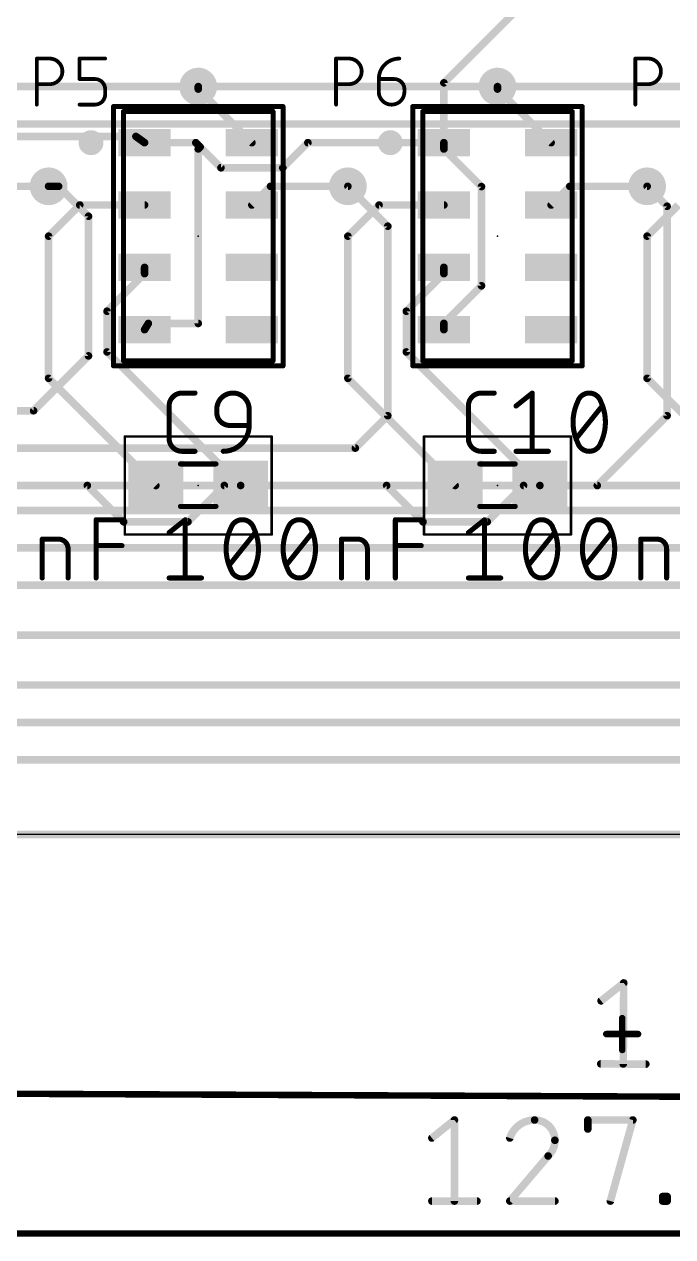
# Model space of a CAD drawing. Extents: x -6 to 135, y -6 to 36.
# Drawn here: x 51.51 to 64.51, y -4.07 to 20.25 of the extents above; entities that cross this region are included whole.
import ezdxf

# ---------------------------------------------------------------- set-up
doc = ezdxf.new("R2010")
doc.units = 0
for name, color, linetype in [('1', 12, 'CONTINUOUS'), ('16', 132, 'CONTINUOUS'), ('18', 110, 'CONTINUOUS'), ('20', 31, 'CONTINUOUS'), ('21', 253, 'CONTINUOUS'), ('23', 53, 'CONTINUOUS'), ('25', 253, 'CONTINUOUS'), ('27', 253, 'CONTINUOUS'), ('39', 12, 'CONTINUOUS'), ('47', 253, 'CONTINUOUS'), ('51', 253, 'CONTINUOUS')]:
    doc.layers.add(name, color=color, linetype=linetype)

# ---------------------------------------------------------------- blocks, each defined once
blk = doc.blocks.new('RECT')
blk.add_solid([(-0.5, -0.5), (0.5, -0.5), (-0.5, 0.5), (0.5, 0.5)])
blk = doc.blocks.new('ROUNDV')
at = {"const_width": 0.5}
blk.add_lwpolyline([(0, -0.25, 1), (0, 0.25, 1), (0, -0.25)], format="xyb", dxfattribs=at)

msp = doc.modelspace()

# ---------------------------------------------------------------- linework, layer by layer
at = {"layer": '1', "const_width": 0.1524}
for points in [[(62, 21.15), (59.925, 19.075)], [(55, 18.95), (55, 19)], [(56.075, 17.875), (55, 18.95)], [(59.925, 19.075), (59.925, 17.875)], [(61, 18.95), (61, 19)], [(62.075, 17.875), (61, 18.95)], [(51.25, 18), (53.75, 18)], [(53.75, 18), (53.925, 17.875)], [(54.9517, 17.875), (53.925, 17.875)], [(55.0384, 17.7884), (54.9517, 17.875)], [(55, 17.75), (55.0384, 17.7884)], [(55, 17.75), (55, 14.25)], [(55.4553, 17.3714), (55.0384, 17.7884)], [(57.1983, 17.875), (56.6947, 17.3714)], [(59.925, 17.875), (57.1983, 17.875)], [(59.925, 17.875), (59.925, 17.7483)], [(59.925, 17.7483), (60.6786, 16.9947)], [(56.6947, 17.3714), (55.4553, 17.3714)], [(50.45, 17), (52, 17)], [(56.075, 16.625), (56.45, 17)], [(56.45, 17), (58, 17)], [(60.6786, 16.9947), (60.6786, 15.0053)], [(62.075, 16.625), (62.45, 17)], [(62.45, 17), (64, 17)], [(52, 16), (52.625, 16.625)], [(52.625, 16.625), (53.925, 16.625)], [(58, 16), (58.625, 16.625)], [(58.625, 16.625), (59.925, 16.625)], [(64, 16), (64.625, 16.625)], [(52, 13.15), (52, 16)], [(58, 13.15), (58, 16)], [(64, 13.15), (64, 16)], [(53.1714, 14.4947), (53.925, 15.2483)], [(53.925, 15.2483), (53.925, 15.375)], [(59.1714, 14.4947), (59.925, 15.2483)], [(59.925, 15.2483), (59.925, 15.375)], [(60.6786, 15.0053), (59.925, 14.2517)], [(53.1714, 13.6786), (53.1714, 14.4947)], [(59.1714, 13.6786), (59.1714, 14.4947)], [(54, 14.25), (53.925, 14.125)], [(55, 14.25), (54, 14.25)], [(59.925, 14.2517), (59.925, 14.125)], [(55.85, 11), (53.1714, 13.6786)], [(61.85, 11), (59.1714, 13.6786)], [(54.15, 11), (52, 13.15)], [(60.15, 11), (58, 13.15)], [(66.15, 11), (64, 13.15)], [(52.7767, 11), (49.85, 11)], [(53.5053, 10.2714), (52.7767, 11)], [(55.5233, 11), (54.7947, 10.2714)], [(55.85, 11), (55.5233, 11)], [(58.7767, 11), (55.85, 11)], [(59.5053, 10.2714), (58.7767, 11)], [(61.5233, 11), (60.7947, 10.2714)], [(61.85, 11), (61.5233, 11)], [(64.7767, 11), (61.85, 11)], [(54.7947, 10.2714), (53.5053, 10.2714)], [(60.7947, 10.2714), (59.5053, 10.2714)], [(30, 4), (121, 4)]]:
    msp.add_lwpolyline(points, dxfattribs=at)
at = {"layer": '1', "const_width": 0.0762}
for points in [[(55.0381, 19, 1), (54.9619, 19)], [(54.9619, 18.95, 1), (55.0381, 18.95)], [(55.0269, 18.9769, 1), (54.9731, 18.9231)], [(59.9631, 19.075, 1), (59.8869, 19.075)], [(59.8981, 19.1019, 1), (59.9519, 19.0481)], [(61.0381, 19, 1), (60.9619, 19)], [(60.9619, 18.95, 1), (61.0381, 18.95)], [(61.0269, 18.9769, 1), (60.9731, 18.9231)], [(53.7721, 18.031, 1), (53.7279, 17.969)], [(53.75, 17.9619, 1), (53.75, 18.0381)], [(53.925, 17.9131, 1), (53.925, 17.8369)], [(53.9029, 17.844, 1), (53.9471, 17.906)], [(54.9787, 17.9019, 1), (54.9248, 17.8481)], [(54.9517, 17.8369, 1), (54.9517, 17.9131)], [(55.0381, 17.75, 1), (54.9619, 17.75)], [(54.9731, 17.7769, 1), (55.0269, 17.7231)], [(55.0653, 17.8153, 1), (55.0114, 17.7614)], [(55.0653, 17.7614, 1), (55.0114, 17.8153)], [(55.0114, 17.7614, 1), (55.0653, 17.8153)], [(56.0481, 17.8481, 1), (56.1019, 17.9019)], [(57.1983, 17.9131, 1), (57.1983, 17.8369)], [(57.2252, 17.8481, 1), (57.1713, 17.9019)], [(59.9631, 17.875, 1), (59.8869, 17.875)], [(59.8869, 17.875, 1), (59.9631, 17.875)], [(59.9519, 17.7752, 1), (59.8981, 17.7213)], [(59.8869, 17.7483, 1), (59.9631, 17.7483)], [(59.925, 17.8369, 1), (59.925, 17.9131)], [(62.0481, 17.8481, 1), (62.1019, 17.9019)], [(55.4553, 17.4095, 1), (55.4553, 17.3333)], [(55.4284, 17.3445, 1), (55.4823, 17.3983)], [(56.6677, 17.3983, 1), (56.7216, 17.3445)], [(56.6947, 17.3333, 1), (56.6947, 17.4095)], [(52, 16.9619, 1), (52, 17.0381)], [(56.45, 17.0381, 1), (56.45, 16.9619)], [(56.4769, 16.9731, 1), (56.4231, 17.0269)], [(58, 16.9619, 1), (58, 17.0381)], [(60.7167, 16.9947, 1), (60.6405, 16.9947)], [(60.6517, 16.9677, 1), (60.7055, 17.0216)], [(62.45, 17.0381, 1), (62.45, 16.9619)], [(62.4769, 16.9731, 1), (62.4231, 17.0269)], [(64, 16.9619, 1), (64, 17.0381)], [(52.625, 16.6631, 1), (52.625, 16.5869)], [(52.6519, 16.5981, 1), (52.5981, 16.6519)], [(53.925, 16.5869, 1), (53.925, 16.6631)], [(56.0481, 16.6519, 1), (56.1019, 16.5981)], [(58.625, 16.6631, 1), (58.625, 16.5869)], [(58.6519, 16.5981, 1), (58.5981, 16.6519)], [(59.925, 16.5869, 1), (59.925, 16.6631)], [(62.0481, 16.6519, 1), (62.1019, 16.5981)], [(52.0381, 16, 1), (51.9619, 16)], [(51.9731, 16.0269, 1), (52.0269, 15.9731)], [(58.0381, 16, 1), (57.9619, 16)], [(57.9731, 16.0269, 1), (58.0269, 15.9731)], [(64.0381, 16, 1), (63.9619, 16)], [(63.9731, 16.0269, 1), (64.0269, 15.9731)], [(53.9631, 15.375, 1), (53.8869, 15.375)], [(53.9519, 15.2213, 1), (53.8981, 15.2752)], [(59.9631, 15.375, 1), (59.8869, 15.375)], [(59.9519, 15.2213, 1), (59.8981, 15.2752)], [(53.8869, 15.2483, 1), (53.9631, 15.2483)], [(59.8869, 15.2483, 1), (59.9631, 15.2483)], [(60.7055, 14.9784, 1), (60.6517, 15.0323)], [(60.6405, 15.0053, 1), (60.7167, 15.0053)], [(53.2095, 14.4947, 1), (53.1333, 14.4947)], [(53.1445, 14.5216, 1), (53.1983, 14.4677)], [(59.2095, 14.4947, 1), (59.1333, 14.4947)], [(59.1445, 14.5216, 1), (59.1983, 14.4677)], [(53.8923, 14.1446, 1), (53.9577, 14.1054)], [(54, 14.2881, 1), (54, 14.2119)], [(54.0327, 14.2304, 1), (53.9673, 14.2696)], [(54.9619, 14.25, 1), (55.0381, 14.25)], [(55, 14.2119, 1), (55, 14.2881)], [(59.9631, 14.2517, 1), (59.8869, 14.2517)], [(59.8981, 14.2787, 1), (59.9519, 14.2248)], [(59.8869, 14.125, 1), (59.9631, 14.125)], [(53.1333, 13.6786, 1), (53.2095, 13.6786)], [(53.1983, 13.7055, 1), (53.1445, 13.6517)], [(59.1333, 13.6786, 1), (59.2095, 13.6786)], [(59.1983, 13.7055, 1), (59.1445, 13.6517)], [(51.9619, 13.15, 1), (52.0381, 13.15)], [(52.0269, 13.1769, 1), (51.9731, 13.1231)], [(57.9619, 13.15, 1), (58.0381, 13.15)], [(58.0269, 13.1769, 1), (57.9731, 13.1231)], [(63.9619, 13.15, 1), (64.0381, 13.15)], [(64.0269, 13.1769, 1), (63.9731, 13.1231)], [(52.8037, 11.0269, 1), (52.7498, 10.9731)], [(52.7767, 10.9619, 1), (52.7767, 11.0381)], [(54.1231, 10.9731, 1), (54.1769, 11.0269)], [(55.5233, 11.0381, 1), (55.5233, 10.9619)], [(55.5502, 10.9731, 1), (55.4963, 11.0269)], [(55.85, 11.0381, 1), (55.85, 10.9619)], [(55.8231, 10.9731, 1), (55.8769, 11.0269)], [(55.85, 10.9619, 1), (55.85, 11.0381)], [(58.8037, 11.0269, 1), (58.7498, 10.9731)], [(58.7767, 10.9619, 1), (58.7767, 11.0381)], [(60.1231, 10.9731, 1), (60.1769, 11.0269)], [(61.5233, 11.0381, 1), (61.5233, 10.9619)], [(61.5502, 10.9731, 1), (61.4963, 11.0269)], [(61.85, 11.0381, 1), (61.85, 10.9619)], [(61.8231, 10.9731, 1), (61.8769, 11.0269)], [(61.85, 10.9619, 1), (61.85, 11.0381)], [(53.5053, 10.3095, 1), (53.5053, 10.2333)], [(53.4784, 10.2445, 1), (53.5323, 10.2983)], [(54.7677, 10.2983, 1), (54.8216, 10.2445)], [(54.7947, 10.2333, 1), (54.7947, 10.3095)], [(59.5053, 10.3095, 1), (59.5053, 10.2333)], [(59.4784, 10.2445, 1), (59.5323, 10.2983)], [(60.7677, 10.2983, 1), (60.8216, 10.2445)], [(60.7947, 10.2333, 1), (60.7947, 10.3095)]]:
    msp.add_lwpolyline(points, format="xyb", dxfattribs=at)
at = {"layer": '16', "const_width": 0.1524}
for points in [[(49, 19), (55, 19)], [(55, 19), (61, 19)], [(61, 19), (67, 19)], [(27.702, 18.25), (116.5, 18.25)], [(52, 17), (52.2, 17)], [(52.2, 17), (52.8, 16.4)], [(58, 17), (58.8, 16.2)], [(64, 17), (64.4, 16.6)], [(64.4, 16.6), (64.4, 12.4)], [(52.8, 13.6), (52.8, 16.4)], [(58.8, 16.2), (58.8, 12.4)], [(51.7, 12.5), (52.8, 13.6)], [(23.25, 12.5), (51.7, 12.5)], [(58.8, 12.4), (58.15, 11.75)], [(64.4, 12.4), (63, 11)], [(58.15, 11.75), (27.25, 11.75)], [(63, 11), (23.25, 11)], [(68.5, 10.5), (19, 10.5)], [(70.55, 9.75), (22.25, 9.75)], [(79.4, 9), (19.5, 9)], [(86.8, 8), (15.25, 8)], [(95, 7), (18.4746, 7)], [(20.25, 6.25), (98.4452, 6.25)], [(18.75, 5.5), (104, 5.5)], [(30, 4), (121, 4)]]:
    msp.add_lwpolyline(points, dxfattribs=at)
at = {"layer": '16', "const_width": 0.0762}
for points in [[(55, 19.0381, 1), (55, 18.9619)], [(55, 18.9619, 1), (55, 19.0381)], [(61, 19.0381, 1), (61, 18.9619)], [(61, 18.9619, 1), (61, 19.0381)], [(52, 17.0381, 1), (52, 16.9619)], [(52.2269, 17.0269, 1), (52.1731, 16.9731)], [(52.2, 16.9619, 1), (52.2, 17.0381)], [(58.0269, 17.0269, 1), (57.9731, 16.9731)], [(64.0269, 17.0269, 1), (63.9731, 16.9731)], [(64.4381, 16.6, 1), (64.3619, 16.6)], [(64.3731, 16.5731, 1), (64.4269, 16.6269)], [(52.8381, 16.4, 1), (52.7619, 16.4)], [(52.7731, 16.3731, 1), (52.8269, 16.4269)], [(58.8381, 16.2, 1), (58.7619, 16.2)], [(58.7731, 16.1731, 1), (58.8269, 16.2269)], [(52.7619, 13.6, 1), (52.8381, 13.6)], [(52.8269, 13.5731, 1), (52.7731, 13.6269)], [(51.6731, 12.5269, 1), (51.7269, 12.4731)], [(51.7, 12.4619, 1), (51.7, 12.5381)], [(58.7619, 12.4, 1), (58.8381, 12.4)], [(58.8269, 12.3731, 1), (58.7731, 12.4269)], [(64.3619, 12.4, 1), (64.4381, 12.4)], [(64.4269, 12.3731, 1), (64.3731, 12.4269)], [(58.1231, 11.7769, 1), (58.1769, 11.7231)], [(58.15, 11.7119, 1), (58.15, 11.7881)], [(62.9731, 11.0269, 1), (63.0269, 10.9731)], [(63, 10.9619, 1), (63, 11.0381)]]:
    msp.add_lwpolyline(points, format="xyb", dxfattribs=at)
at = {"layer": '20'}
msp.add_line((119, 4), (32, 4), dxfattribs=at)
at = {"layer": '21', "const_width": 0.25}
for points in [[(52.85, 17.75, 1), (52.85, 18, 1), (52.85, 17.75)], [(58.85, 17.75, 1), (58.85, 18, 1), (58.85, 17.75)]]:
    msp.add_lwpolyline(points, format="xyb", dxfattribs=at)
at = {"layer": '23'}
for p in [(55, 16), (61, 16), (55, 11), (61, 11)]:
    msp.add_point(p, dxfattribs=at)
at = {"layer": '25'}
for points, const_width in [([(51.7631, 18.6381), (51.7631, 19.5619)], 0.0762), ([(51.7631, 19.5619), (52.0197, 19.5619)], 0.0762), ([(52.6201, 19.1513), (52.6201, 19.5619)], 0.0762), ([(52.6201, 19.5619), (53.1333, 19.5619)], 0.0762), ([(57.7631, 18.6381), (57.7631, 19.5619)], 0.0762), ([(57.7631, 19.5619), (58.0197, 19.5619)], 0.0762), ([(63.7631, 18.6381), (63.7631, 19.5619)], 0.0762), ([(63.7631, 19.5619), (64.0197, 19.5619)], 0.0762), ([(52.0197, 19.0487), (51.7631, 19.0487)], 0.0762), ([(52.928, 19.1513), (52.6201, 19.1513)], 0.0762), ([(53.1333, 18.8434), (53.1333, 18.946)], 0.0762), ([(58.0197, 19.0487), (57.7631, 19.0487)], 0.0762), ([(58.6201, 19.1513), (58.928, 19.1513)], 0.0762), ([(58.6201, 18.8947), (58.6201, 19.1513)], 0.0762), ([(59.1333, 18.946), (59.1333, 18.8947)], 0.0762), ([(64.0197, 19.0487), (63.7631, 19.0487)], 0.0762), ([(52.6201, 18.6381), (52.928, 18.6381)], 0.0762), ([(54.6754, 12.8542), (54.9351, 12.8542)], 0.1016), ([(60.6754, 12.8542), (60.9351, 12.8542)], 0.1016), ([(61.3716, 12.5946), (61.6962, 12.8542)], 0.1016), ([(61.6962, 12.8542), (61.6962, 11.6858)], 0.1016), ([(54.4158, 11.9454), (54.4158, 12.5946)], 0.1016), ([(60.4158, 11.9454), (60.4158, 12.5946)], 0.1016), ([(62.5795, 11.9454), (63.0988, 12.5946)], 0.1016), ([(55.3716, 12.4647), (55.3716, 12.5296)], 0.1016), ([(56.0207, 12.5296), (56.0207, 12.2051)], 0.1016), ([(56.0207, 12.2051), (55.6313, 12.2051)], 0.1016), ([(54.9351, 11.6858), (54.6754, 11.6858)], 0.1016), ([(60.9351, 11.6858), (60.6754, 11.6858)], 0.1016), ([(61.3716, 11.6858), (62.0207, 11.6858)], 0.1016)]:
    msp.add_lwpolyline(points, dxfattribs=dict(at, const_width=const_width))
for points, const_width in [([(51.7631, 19.581, 1), (51.7631, 19.5429)], 0.0381), ([(51.7822, 19.5619, 1), (51.7441, 19.5619)], 0.0381), ([(52.0197, 19.0487, 1), (52.0197, 19.5619)], 0.0762), ([(52.0197, 19.581, 1), (52.0197, 19.5429)], 0.0381), ([(52.0197, 19.5429, 1), (52.0197, 19.581)], 0.0381), ([(52.6391, 19.5619, 1), (52.601, 19.5619)], 0.0381), ([(52.6201, 19.581, 1), (52.6201, 19.5429)], 0.0381), ([(53.1333, 19.5429, 1), (53.1333, 19.581)], 0.0381), ([(57.7631, 19.581, 1), (57.7631, 19.5429)], 0.0381), ([(57.7822, 19.5619, 1), (57.7441, 19.5619)], 0.0381), ([(58.0197, 19.0487, 1), (58.0197, 19.5619)], 0.0762), ([(58.0197, 19.581, 1), (58.0197, 19.5429)], 0.0381), ([(58.0197, 19.5429, 1), (58.0197, 19.581)], 0.0381), ([(59.0307, 19.5619, 0.4142), (58.6201, 19.1513)], 0.0762), ([(59.0307, 19.5429, 1), (59.0307, 19.5809)], 0.0381), ([(63.7631, 19.581, 1), (63.7631, 19.5429)], 0.0381), ([(63.7822, 19.5619, 1), (63.7441, 19.5619)], 0.0381), ([(64.0197, 19.0487, 1), (64.0197, 19.5619)], 0.0762), ([(64.0197, 19.581, 1), (64.0197, 19.5429)], 0.0381), ([(64.0197, 19.5429, 1), (64.0197, 19.581)], 0.0381), ([(51.7631, 19.0677, 1), (51.7631, 19.0296)], 0.0381), ([(52.0197, 19.0677, 1), (52.0197, 19.0296)], 0.0381), ([(52.0197, 19.0296, 1), (52.0197, 19.0677)], 0.0381), ([(52.601, 19.1513, 1), (52.6391, 19.1513)], 0.0381), ([(52.6201, 19.1704, 1), (52.6201, 19.1323)], 0.0381), ([(52.928, 19.1704, 1), (52.928, 19.1323)], 0.0381), ([(53.1333, 18.946, 0.4142), (52.928, 19.1513)], 0.0762), ([(52.928, 19.1323, 1), (52.928, 19.1704)], 0.0381), ([(53.1524, 18.946, 1), (53.1143, 18.946)], 0.0381), ([(57.7631, 19.0677, 1), (57.7631, 19.0296)], 0.0381), ([(58.0197, 19.0677, 1), (58.0197, 19.0296)], 0.0381), ([(58.0197, 19.0296, 1), (58.0197, 19.0677)], 0.0381), ([(58.6391, 19.1513, 1), (58.601, 19.1513)], 0.0381), ([(58.601, 19.1513, 1), (58.6391, 19.1513)], 0.0381), ([(58.6201, 19.1704, 1), (58.6201, 19.1323)], 0.0381), ([(58.928, 19.1704, 1), (58.928, 19.1323)], 0.0381), ([(59.1333, 18.946, 0.4142), (58.928, 19.1513)], 0.0762), ([(58.928, 19.1323, 1), (58.928, 19.1704)], 0.0381), ([(59.1524, 18.946, 1), (59.1143, 18.946)], 0.0381), ([(63.7631, 19.0677, 1), (63.7631, 19.0296)], 0.0381), ([(64.0197, 19.0677, 1), (64.0197, 19.0296)], 0.0381), ([(64.0197, 19.0296, 1), (64.0197, 19.0677)], 0.0381), ([(52.928, 18.6381, 0.4142), (53.1333, 18.8434)], 0.0762), ([(53.1143, 18.946, 1), (53.1524, 18.946)], 0.0381), ([(53.1524, 18.8434, 1), (53.1143, 18.8434)], 0.0381), ([(53.1143, 18.8434, 1), (53.1524, 18.8434)], 0.0381), ([(58.6391, 18.8947, 1), (58.601, 18.8947)], 0.0381), ([(58.601, 18.8947, 1), (58.6391, 18.8947)], 0.0381), ([(58.6201, 18.8947, 1), (59.1333, 18.8947)], 0.0762), ([(59.1143, 18.946, 1), (59.1524, 18.946)], 0.0381), ([(59.1524, 18.8947, 1), (59.1143, 18.8947)], 0.0381), ([(59.1143, 18.8947, 1), (59.1524, 18.8947)], 0.0381), ([(51.7441, 18.6381, 1), (51.7822, 18.6381)], 0.0381), ([(52.6201, 18.6572, 1), (52.6201, 18.6191)], 0.0381), ([(52.928, 18.6572, 1), (52.928, 18.6191)], 0.0381), ([(52.928, 18.6191, 1), (52.928, 18.6572)], 0.0381), ([(57.7441, 18.6381, 1), (57.7822, 18.6381)], 0.0381), ([(63.7441, 18.6381, 1), (63.7822, 18.6381)], 0.0381), ([(54.6754, 12.8542, 0.4142), (54.4158, 12.5946)], 0.1016), ([(54.6754, 12.8796, 1), (54.6754, 12.8288)], 0.0508), ([(54.6754, 12.8288, 1), (54.6754, 12.8796)], 0.0508), ([(54.9351, 12.8288, 1), (54.9351, 12.8796)], 0.0508), ([(56.0207, 12.5296, 1), (55.3716, 12.5296)], 0.1016), ([(60.6754, 12.8542, 0.4142), (60.4158, 12.5946)], 0.1016), ([(60.6754, 12.8796, 1), (60.6754, 12.8288)], 0.0508), ([(60.6754, 12.8288, 1), (60.6754, 12.8796)], 0.0508), ([(60.9351, 12.8288, 1), (60.9351, 12.8796)], 0.0508), ([(61.7216, 12.8542, 1), (61.6708, 12.8542)], 0.0508), ([(61.712, 12.8344, 1), (61.6803, 12.874)], 0.0508), ([(62.8392, 12.8542, 0.3205), (62.612, 12.6919)], 0.1016), ([(63.0664, 12.6919, 0.3205), (62.8392, 12.8542)], 0.1016), ([(62.8392, 12.8796, 1), (62.8392, 12.8288)], 0.0508), ([(62.8392, 12.8288, 1), (62.8392, 12.8796)], 0.0508), ([(54.4412, 12.5946, 1), (54.3904, 12.5946)], 0.0508), ([(60.4412, 12.5946, 1), (60.3904, 12.5946)], 0.0508), ([(62.612, 12.6919, 0.1139), (62.5146, 12.27)], 0.1016), ([(62.588, 12.7002, 1), (62.636, 12.6837)], 0.0508), ([(62.6348, 12.6808, 1), (62.5891, 12.7031)], 0.0508), ([(63.0892, 12.7031, 1), (63.0435, 12.6808)], 0.0508), ([(63.1637, 12.27, 0.1139), (63.0664, 12.6919)], 0.1016), ([(63.0423, 12.6837, 1), (63.0904, 12.7002)], 0.0508), ([(63.1186, 12.5787, 1), (63.079, 12.6104)], 0.0508), ([(54.3904, 12.5946, 1), (54.4412, 12.5946)], 0.0508), ([(55.397, 12.5296, 1), (55.3462, 12.5296)], 0.0508), ([(55.3462, 12.5296, 1), (55.397, 12.5296)], 0.0508), ([(55.3716, 12.4647, 0.4142), (55.6313, 12.2051)], 0.1016), ([(55.397, 12.4647, 1), (55.3462, 12.4647)], 0.0508), ([(55.3462, 12.4647, 1), (55.397, 12.4647)], 0.0508), ([(56.0461, 12.5296, 1), (55.9953, 12.5296)], 0.0508), ([(55.9953, 12.5296, 1), (56.0461, 12.5296)], 0.0508), ([(60.3904, 12.5946, 1), (60.4412, 12.5946)], 0.0508), ([(61.3558, 12.6144, 1), (61.3875, 12.5747)], 0.0508), ([(55.5014, 11.6858, 0.4142), (56.0207, 12.2051)], 0.1016), ([(55.6313, 12.2305, 1), (55.6313, 12.1797)], 0.0508), ([(55.6313, 12.1797, 1), (55.6313, 12.2305)], 0.0508), ([(56.0461, 12.2051, 1), (55.9953, 12.2051)], 0.0508), ([(55.9953, 12.2051, 1), (56.0461, 12.2051)], 0.0508), ([(56.0207, 12.1797, 1), (56.0207, 12.2305)], 0.0508), ([(62.5146, 12.27, 0.1139), (62.612, 11.8481)], 0.1016), ([(62.54, 12.27, 1), (62.4892, 12.27)], 0.0508), ([(62.4892, 12.27, 1), (62.54, 12.27)], 0.0508), ([(63.0664, 11.8481, 0.1139), (63.1637, 12.27)], 0.1016), ([(63.1891, 12.27, 1), (63.1383, 12.27)], 0.0508), ([(63.1383, 12.27, 1), (63.1891, 12.27)], 0.0508), ([(54.4158, 11.9454, 0.4142), (54.6754, 11.6858)], 0.1016), ([(54.4412, 11.9454, 1), (54.3904, 11.9454)], 0.0508), ([(54.3904, 11.9454, 1), (54.4412, 11.9454)], 0.0508), ([(60.4158, 11.9454, 0.4142), (60.6754, 11.6858)], 0.1016), ([(60.4412, 11.9454, 1), (60.3904, 11.9454)], 0.0508), ([(60.3904, 11.9454, 1), (60.4412, 11.9454)], 0.0508), ([(62.5597, 11.9613, 1), (62.5994, 11.9296)], 0.0508), ([(54.6754, 11.7112, 1), (54.6754, 11.6604)], 0.0508), ([(54.6754, 11.6604, 1), (54.6754, 11.7112)], 0.0508), ([(54.9351, 11.6604, 1), (54.9351, 11.7112)], 0.0508), ([(55.5014, 11.7112, 1), (55.5014, 11.6604)], 0.0508), ([(60.6754, 11.7112, 1), (60.6754, 11.6604)], 0.0508), ([(60.6754, 11.6604, 1), (60.6754, 11.7112)], 0.0508), ([(60.9351, 11.6604, 1), (60.9351, 11.7112)], 0.0508), ([(61.3716, 11.7112, 1), (61.3716, 11.6604)], 0.0508), ([(61.6708, 11.6858, 1), (61.7216, 11.6858)], 0.0508), ([(62.0207, 11.6604, 1), (62.0207, 11.7112)], 0.0508), ([(62.612, 11.8481, 0.3205), (62.8392, 11.6858)], 0.1016), ([(62.636, 11.8563, 1), (62.588, 11.8398)], 0.0508), ([(62.5891, 11.8369, 1), (62.6348, 11.8592)], 0.0508), ([(62.8392, 11.6858, 0.3205), (63.0664, 11.8481)], 0.1016), ([(62.8392, 11.7112, 1), (62.8392, 11.6604)], 0.0508), ([(62.8392, 11.6604, 1), (62.8392, 11.7112)], 0.0508), ([(63.0435, 11.8592, 1), (63.0892, 11.8369)], 0.0508), ([(63.0904, 11.8398, 1), (63.0423, 11.8563)], 0.0508)]:
    msp.add_lwpolyline(points, format="xyb", dxfattribs=dict(at, const_width=const_width))
at = {"layer": '27', "const_width": 0.1016}
for points in [[(52.952, 9.1458), (52.952, 10.3142)], [(52.952, 10.3142), (53.4712, 10.3142)], [(54.4158, 10.0546), (54.7404, 10.3142)], [(54.7404, 10.3142), (54.7404, 9.1458)], [(58.952, 9.1458), (58.952, 10.3142)], [(58.952, 10.3142), (59.4712, 10.3142)], [(60.4158, 10.0546), (60.7404, 10.3142)], [(60.7404, 10.3142), (60.7404, 9.1458)], [(51.8716, 9.1458), (51.8716, 9.9247)], [(51.8716, 9.9247), (52.1962, 9.9247)], [(55.6237, 9.4054), (56.143, 10.0546)], [(56.7667, 9.4054), (57.286, 10.0546)], [(57.8716, 9.1458), (57.8716, 9.9247)], [(57.8716, 9.9247), (58.1962, 9.9247)], [(61.6237, 9.4054), (62.143, 10.0546)], [(62.7667, 9.4054), (63.286, 10.0546)], [(63.8716, 9.1458), (63.8716, 9.9247)], [(63.8716, 9.9247), (64.1962, 9.9247)], [(52.3909, 9.73), (52.3909, 9.1458)], [(52.952, 9.7949), (53.4712, 9.7949)], [(58.3909, 9.73), (58.3909, 9.1458)], [(58.952, 9.7949), (59.4712, 9.7949)], [(64.3909, 9.73), (64.3909, 9.1458)], [(54.4158, 9.1458), (55.0649, 9.1458)], [(60.4158, 9.1458), (61.0649, 9.1458)]]:
    msp.add_lwpolyline(points, dxfattribs=at)
at = {"layer": '27'}
for points, const_width in [([(52.9774, 10.3142, 1), (52.9266, 10.3142)], 0.0508), ([(52.952, 10.3396, 1), (52.952, 10.2888)], 0.0508), ([(53.4712, 10.2888, 1), (53.4712, 10.3396)], 0.0508), ([(54.7658, 10.3142, 1), (54.715, 10.3142)], 0.0508), ([(54.7562, 10.2944, 1), (54.7245, 10.334)], 0.0508), ([(55.8834, 10.3142, 0.3205), (55.6562, 10.1519)], 0.1016), ([(55.8833, 10.3396, 1), (55.8834, 10.2888)], 0.0508), ([(56.1105, 10.1519, 0.3205), (55.8834, 10.3142)], 0.1016), ([(55.8833, 10.2888, 1), (55.8834, 10.3396)], 0.0508), ([(57.0263, 10.3142, 0.3205), (56.7992, 10.1519)], 0.1016), ([(57.2535, 10.1519, 0.3205), (57.0263, 10.3142)], 0.1016), ([(57.0263, 10.3396, 1), (57.0263, 10.2888)], 0.0508), ([(57.0263, 10.2888, 1), (57.0263, 10.3396)], 0.0508), ([(58.9774, 10.3142, 1), (58.9266, 10.3142)], 0.0508), ([(58.952, 10.3396, 1), (58.952, 10.2888)], 0.0508), ([(59.4712, 10.2888, 1), (59.4712, 10.3396)], 0.0508), ([(60.7658, 10.3142, 1), (60.715, 10.3142)], 0.0508), ([(60.7562, 10.2944, 1), (60.7245, 10.334)], 0.0508), ([(61.8834, 10.3142, 0.3205), (61.6562, 10.1519)], 0.1016), ([(61.8833, 10.3396, 1), (61.8834, 10.2888)], 0.0508), ([(62.1105, 10.1519, 0.3205), (61.8834, 10.3142)], 0.1016), ([(61.8833, 10.2888, 1), (61.8834, 10.3396)], 0.0508), ([(63.0263, 10.3142, 0.3205), (62.7992, 10.1519)], 0.1016), ([(63.2535, 10.1519, 0.3205), (63.0263, 10.3142)], 0.1016), ([(63.0263, 10.3396, 1), (63.0263, 10.2888)], 0.0508), ([(63.0263, 10.2888, 1), (63.0263, 10.3396)], 0.0508), ([(51.897, 9.9247, 1), (51.8462, 9.9247)], 0.0508), ([(51.8716, 9.9501, 1), (51.8716, 9.8993)], 0.0508), ([(52.3909, 9.73, 0.4142), (52.1962, 9.9247)], 0.1016), ([(52.1962, 9.9501, 1), (52.1962, 9.8993)], 0.0508), ([(52.1962, 9.8993, 1), (52.1962, 9.9501)], 0.0508), ([(54.3999, 10.0744, 1), (54.4317, 10.0347)], 0.0508), ([(55.6562, 10.1519, 0.1139), (55.5588, 9.73)], 0.1016), ([(55.6321, 10.1602, 1), (55.6802, 10.1437)], 0.0508), ([(55.679, 10.1408, 1), (55.6333, 10.1631)], 0.0508), ([(56.1334, 10.1631, 1), (56.0877, 10.1408)], 0.0508), ([(56.2079, 9.73, 0.1139), (56.1105, 10.1519)], 0.1016), ([(56.0865, 10.1437, 1), (56.1346, 10.1602)], 0.0508), ([(56.1628, 10.0387, 1), (56.1232, 10.0704)], 0.0508), ([(56.7992, 10.1519, 0.1139), (56.7018, 9.73)], 0.1016), ([(56.7751, 10.1602, 1), (56.8232, 10.1437)], 0.0508), ([(56.822, 10.1408, 1), (56.7763, 10.1631)], 0.0508), ([(57.2764, 10.1631, 1), (57.2307, 10.1408)], 0.0508), ([(57.3509, 9.73, 0.1139), (57.2535, 10.1519)], 0.1016), ([(57.2295, 10.1437, 1), (57.2776, 10.1602)], 0.0508), ([(57.3058, 10.0387, 1), (57.2662, 10.0704)], 0.0508), ([(57.897, 9.9247, 1), (57.8462, 9.9247)], 0.0508), ([(57.8716, 9.9501, 1), (57.8716, 9.8993)], 0.0508), ([(58.3909, 9.73, 0.4142), (58.1962, 9.9247)], 0.1016), ([(58.1962, 9.9501, 1), (58.1962, 9.8993)], 0.0508), ([(58.1962, 9.8993, 1), (58.1962, 9.9501)], 0.0508), ([(60.3999, 10.0744, 1), (60.4317, 10.0347)], 0.0508), ([(61.6562, 10.1519, 0.1139), (61.5588, 9.73)], 0.1016), ([(61.6321, 10.1602, 1), (61.6802, 10.1437)], 0.0508), ([(61.679, 10.1408, 1), (61.6333, 10.1631)], 0.0508), ([(62.1334, 10.1631, 1), (62.0877, 10.1408)], 0.0508), ([(62.2079, 9.73, 0.1139), (62.1105, 10.1519)], 0.1016), ([(62.0865, 10.1437, 1), (62.1346, 10.1602)], 0.0508), ([(62.1628, 10.0387, 1), (62.1232, 10.0704)], 0.0508), ([(62.7992, 10.1519, 0.1139), (62.7018, 9.73)], 0.1016), ([(62.7751, 10.1602, 1), (62.8232, 10.1437)], 0.0508), ([(62.822, 10.1408, 1), (62.7763, 10.1631)], 0.0508), ([(63.2764, 10.1631, 1), (63.2307, 10.1408)], 0.0508), ([(63.3509, 9.73, 0.1139), (63.2535, 10.1519)], 0.1016), ([(63.2295, 10.1437, 1), (63.2776, 10.1602)], 0.0508), ([(63.3058, 10.0387, 1), (63.2662, 10.0704)], 0.0508), ([(63.897, 9.9247, 1), (63.8462, 9.9247)], 0.0508), ([(63.8716, 9.9501, 1), (63.8716, 9.8993)], 0.0508), ([(64.3909, 9.73, 0.4142), (64.1962, 9.9247)], 0.1016), ([(64.1962, 9.9501, 1), (64.1962, 9.8993)], 0.0508), ([(64.1962, 9.8993, 1), (64.1962, 9.9501)], 0.0508), ([(52.4163, 9.73, 1), (52.3655, 9.73)], 0.0508), ([(52.3655, 9.73, 1), (52.4163, 9.73)], 0.0508), ([(52.952, 9.8203, 1), (52.952, 9.7695)], 0.0508), ([(53.4712, 9.7695, 1), (53.4712, 9.8203)], 0.0508), ([(55.5588, 9.73, 0.1139), (55.6562, 9.3081)], 0.1016), ([(55.5842, 9.73, 1), (55.5334, 9.73)], 0.0508), ([(55.5334, 9.73, 1), (55.5842, 9.73)], 0.0508), ([(56.1105, 9.3081, 0.1139), (56.2079, 9.73)], 0.1016), ([(56.2333, 9.73, 1), (56.1825, 9.73)], 0.0508), ([(56.1825, 9.73, 1), (56.2333, 9.73)], 0.0508), ([(56.7018, 9.73, 0.1139), (56.7992, 9.3081)], 0.1016), ([(56.7272, 9.73, 1), (56.6764, 9.73)], 0.0508), ([(56.6764, 9.73, 1), (56.7272, 9.73)], 0.0508), ([(57.2535, 9.3081, 0.1139), (57.3509, 9.73)], 0.1016), ([(57.3763, 9.73, 1), (57.3255, 9.73)], 0.0508), ([(57.3255, 9.73, 1), (57.3763, 9.73)], 0.0508), ([(58.4163, 9.73, 1), (58.3655, 9.73)], 0.0508), ([(58.3655, 9.73, 1), (58.4163, 9.73)], 0.0508), ([(58.952, 9.8203, 1), (58.952, 9.7695)], 0.0508), ([(59.4712, 9.7695, 1), (59.4712, 9.8203)], 0.0508), ([(61.5588, 9.73, 0.1139), (61.6562, 9.3081)], 0.1016), ([(61.5842, 9.73, 1), (61.5334, 9.73)], 0.0508), ([(61.5334, 9.73, 1), (61.5842, 9.73)], 0.0508), ([(62.1105, 9.3081, 0.1139), (62.2079, 9.73)], 0.1016), ([(62.2333, 9.73, 1), (62.1825, 9.73)], 0.0508), ([(62.1825, 9.73, 1), (62.2333, 9.73)], 0.0508), ([(62.7018, 9.73, 0.1139), (62.7992, 9.3081)], 0.1016), ([(62.7272, 9.73, 1), (62.6764, 9.73)], 0.0508), ([(62.6764, 9.73, 1), (62.7272, 9.73)], 0.0508), ([(63.2535, 9.3081, 0.1139), (63.3509, 9.73)], 0.1016), ([(63.3763, 9.73, 1), (63.3255, 9.73)], 0.0508), ([(63.3255, 9.73, 1), (63.3763, 9.73)], 0.0508), ([(64.4163, 9.73, 1), (64.3655, 9.73)], 0.0508), ([(64.3655, 9.73, 1), (64.4163, 9.73)], 0.0508), ([(55.6039, 9.4213, 1), (55.6435, 9.3896)], 0.0508), ([(55.6802, 9.3163, 1), (55.6321, 9.2998)], 0.0508), ([(55.6562, 9.3081, 0.3205), (55.8834, 9.1458)], 0.1016), ([(55.6333, 9.2969, 1), (55.679, 9.3192)], 0.0508), ([(55.8834, 9.1458, 0.3205), (56.1105, 9.3081)], 0.1016), ([(56.0877, 9.3192, 1), (56.1334, 9.2969)], 0.0508), ([(56.1346, 9.2998, 1), (56.0865, 9.3163)], 0.0508), ([(56.7469, 9.4213, 1), (56.7865, 9.3896)], 0.0508), ([(56.8232, 9.3163, 1), (56.7751, 9.2998)], 0.0508), ([(56.7992, 9.3081, 0.3205), (57.0263, 9.1458)], 0.1016), ([(56.7763, 9.2969, 1), (56.822, 9.3192)], 0.0508), ([(57.0263, 9.1458, 0.3205), (57.2535, 9.3081)], 0.1016), ([(57.2307, 9.3192, 1), (57.2764, 9.2969)], 0.0508), ([(57.2776, 9.2998, 1), (57.2295, 9.3163)], 0.0508), ([(61.6039, 9.4213, 1), (61.6435, 9.3896)], 0.0508), ([(61.6802, 9.3163, 1), (61.6321, 9.2998)], 0.0508), ([(61.6562, 9.3081, 0.3205), (61.8834, 9.1458)], 0.1016), ([(61.6333, 9.2969, 1), (61.679, 9.3192)], 0.0508), ([(61.8834, 9.1458, 0.3205), (62.1105, 9.3081)], 0.1016), ([(62.0877, 9.3192, 1), (62.1334, 9.2969)], 0.0508), ([(62.1346, 9.2998, 1), (62.0865, 9.3163)], 0.0508), ([(62.7469, 9.4213, 1), (62.7865, 9.3896)], 0.0508), ([(62.8232, 9.3163, 1), (62.7751, 9.2998)], 0.0508), ([(62.7992, 9.3081, 0.3205), (63.0263, 9.1458)], 0.1016), ([(62.7763, 9.2969, 1), (62.822, 9.3192)], 0.0508), ([(63.0263, 9.1458, 0.3205), (63.2535, 9.3081)], 0.1016), ([(63.2307, 9.3192, 1), (63.2764, 9.2969)], 0.0508), ([(63.2776, 9.2998, 1), (63.2295, 9.3163)], 0.0508), ([(51.8462, 9.1458, 1), (51.897, 9.1458)], 0.0508), ([(52.3655, 9.1458, 1), (52.4163, 9.1458)], 0.0508), ([(52.9266, 9.1458, 1), (52.9774, 9.1458)], 0.0508), ([(54.4158, 9.1712, 1), (54.4158, 9.1204)], 0.0508), ([(54.715, 9.1458, 1), (54.7658, 9.1458)], 0.0508), ([(55.0649, 9.1204, 1), (55.0649, 9.1712)], 0.0508), ([(55.8833, 9.1712, 1), (55.8834, 9.1204)], 0.0508), ([(55.8833, 9.1204, 1), (55.8834, 9.1712)], 0.0508), ([(57.0263, 9.1712, 1), (57.0263, 9.1204)], 0.0508), ([(57.0263, 9.1204, 1), (57.0263, 9.1712)], 0.0508), ([(57.8462, 9.1458, 1), (57.897, 9.1458)], 0.0508), ([(58.3655, 9.1458, 1), (58.4163, 9.1458)], 0.0508), ([(58.9266, 9.1458, 1), (58.9774, 9.1458)], 0.0508), ([(60.4158, 9.1712, 1), (60.4158, 9.1204)], 0.0508), ([(60.715, 9.1458, 1), (60.7658, 9.1458)], 0.0508), ([(61.0649, 9.1204, 1), (61.0649, 9.1712)], 0.0508), ([(61.8833, 9.1712, 1), (61.8834, 9.1204)], 0.0508), ([(61.8833, 9.1204, 1), (61.8834, 9.1712)], 0.0508), ([(63.0263, 9.1712, 1), (63.0263, 9.1204)], 0.0508), ([(63.0263, 9.1204, 1), (63.0263, 9.1712)], 0.0508), ([(63.8462, 9.1458, 1), (63.897, 9.1458)], 0.0508), ([(64.3655, 9.1458, 1), (64.4163, 9.1458)], 0.0508)]:
    msp.add_lwpolyline(points, format="xyb", dxfattribs=dict(at, const_width=const_width))
at = {"layer": '39'}
for points, const_width in [([(53.3, 13.4), (53.3, 18.6)], 0.1), ([(53.3, 18.6), (56.7, 18.6)], 0.1), ([(56.7, 18.6), (56.7, 13.4)], 0.1), ([(59.3, 13.4), (59.3, 18.6)], 0.1), ([(59.3, 18.6), (62.7, 18.6)], 0.1), ([(62.7, 18.6), (62.7, 13.4)], 0.1), ([(56.7, 13.4), (53.3, 13.4)], 0.1), ([(62.7, 13.4), (59.3, 13.4)], 0.1), ([(53.527, 11.983), (56.473, 11.983)], 0.0508), ([(53.527, 10.017), (53.527, 11.983)], 0.0508), ([(56.473, 11.983), (56.473, 10.017)], 0.0508), ([(59.527, 11.983), (62.473, 11.983)], 0.0508), ([(59.527, 10.017), (59.527, 11.983)], 0.0508), ([(62.473, 11.983), (62.473, 10.017)], 0.0508), ([(56.473, 10.017), (53.527, 10.017)], 0.0508), ([(62.473, 10.017), (59.527, 10.017)], 0.0508)]:
    msp.add_lwpolyline(points, dxfattribs=dict(at, const_width=const_width))
for points, const_width in [([(53.325, 18.6, 1), (53.275, 18.6)], 0.05), ([(53.3, 18.625, 1), (53.3, 18.575)], 0.05), ([(56.725, 18.6, 1), (56.675, 18.6)], 0.05), ([(56.7, 18.575, 1), (56.7, 18.625)], 0.05), ([(59.325, 18.6, 1), (59.275, 18.6)], 0.05), ([(59.3, 18.625, 1), (59.3, 18.575)], 0.05), ([(62.725, 18.6, 1), (62.675, 18.6)], 0.05), ([(62.7, 18.575, 1), (62.7, 18.625)], 0.05), ([(53.3, 13.425, 1), (53.3, 13.375)], 0.05), ([(53.275, 13.4, 1), (53.325, 13.4)], 0.05), ([(56.675, 13.4, 1), (56.725, 13.4)], 0.05), ([(56.7, 13.375, 1), (56.7, 13.425)], 0.05), ([(59.3, 13.425, 1), (59.3, 13.375)], 0.05), ([(59.275, 13.4, 1), (59.325, 13.4)], 0.05), ([(62.675, 13.4, 1), (62.725, 13.4)], 0.05), ([(62.7, 13.375, 1), (62.7, 13.425)], 0.05), ([(53.527, 11.9957, 1), (53.527, 11.9703)], 0.0254), ([(53.5397, 11.983, 1), (53.5143, 11.983)], 0.0254), ([(56.4857, 11.983, 1), (56.4603, 11.983)], 0.0254), ([(56.473, 11.9703, 1), (56.473, 11.9957)], 0.0254), ([(59.527, 11.9957, 1), (59.527, 11.9703)], 0.0254), ([(59.5397, 11.983, 1), (59.5143, 11.983)], 0.0254), ([(62.4857, 11.983, 1), (62.4603, 11.983)], 0.0254), ([(62.473, 11.9703, 1), (62.473, 11.9957)], 0.0254), ([(53.527, 10.0297, 1), (53.527, 10.0043)], 0.0254), ([(53.5143, 10.017, 1), (53.5397, 10.017)], 0.0254), ([(56.4603, 10.017, 1), (56.4857, 10.017)], 0.0254), ([(56.473, 10.0043, 1), (56.473, 10.0297)], 0.0254), ([(59.527, 10.0297, 1), (59.527, 10.0043)], 0.0254), ([(59.5143, 10.017, 1), (59.5397, 10.017)], 0.0254), ([(62.4603, 10.017, 1), (62.4857, 10.017)], 0.0254), ([(62.473, 10.0043, 1), (62.473, 10.0297)], 0.0254)]:
    msp.add_lwpolyline(points, format="xyb", dxfattribs=dict(at, const_width=const_width))
at = {"layer": '47'}
for points, const_width in [([(63.0768, 0.6658), (63.5302, 1.0247)], 0.1524), ([(63.5302, 1.0247), (63.5217, -0.6009)], 0.1524), ([(63.5, -0.3192), (63.5, 0.3192)], 0.13), ([(63.1808, 0), (63.8192, 0)], 0.13), ([(63.0702, -0.5986), (63.9733, -0.6033)], 0.1524), ([(9.654, -1.0157), (123.924, -1.5152)], 0.13), ([(59.6845, -2.0849), (60.1361, -1.7237)], 0.1524), ([(60.1361, -1.7237), (60.1361, -3.3493)], 0.1524), ([(62.8108, -1.9043), (62.8108, -1.7237)], 0.1524), ([(62.8108, -1.7237), (63.7139, -1.7237)], 0.1524), ([(63.7139, -1.7237), (63.2623, -3.3493)], 0.1524), ([(62.0153, -2.4462), (61.2476, -3.3493)], 0.1524), ([(59.6845, -3.3493), (60.5876, -3.3493)], 0.1524), ([(61.2476, -3.3493), (62.1508, -3.3493)], 0.1524), ([(64.3113, -3.3493), (64.3113, -3.259)], 0.1524), ([(64.3113, -3.259), (64.4017, -3.259)], 0.1524), ([(64.4017, -3.3493), (64.3113, -3.3493)], 0.1524), ([(64.4017, -3.259), (64.4017, -3.3493)], 0.1524), ([(0.065, -4), (126.935, -4)], 0.13)]:
    msp.add_lwpolyline(points, dxfattribs=dict(at, const_width=const_width))
for points, const_width in [([(63.5683, 1.0245, 1), (63.4921, 1.0249)], 0.0762), ([(63.5539, 0.9948, 1), (63.5066, 1.0545)], 0.0762), ([(63.0532, 0.6957, 1), (63.1004, 0.6359)], 0.0762), ([(63.5325, 0.3192, 1), (63.4675, 0.3192)], 0.065), ([(63.1808, 0.0325, 1), (63.1808, -0.0325)], 0.065), ([(63.8192, -0.0325, 1), (63.8192, 0.0325)], 0.065), ([(63.4675, -0.3192, 1), (63.5325, -0.3192)], 0.065), ([(63.0704, -0.5605, 1), (63.07, -0.6367)], 0.0762), ([(63.4836, -0.6007, 1), (63.5598, -0.6011)], 0.0762), ([(63.9731, -0.6414, 1), (63.9735, -0.5652)], 0.0762), ([(60.1742, -1.7237, 1), (60.098, -1.7237)], 0.0762), ([(60.1599, -1.7535, 1), (60.1123, -1.6939)], 0.0762), ([(61.7444, -1.7237, 0.3252), (61.2476, -2.0849)], 0.1524), ([(62.1508, -2.1301, 0.4142), (61.7444, -1.7237)], 0.1524), ([(61.7444, -1.6856, 1), (61.7444, -1.7618)], 0.0762), ([(61.7444, -1.7618, 1), (61.7443, -1.6856)], 0.0762), ([(62.8489, -1.7237, 1), (62.7727, -1.7237)], 0.0762), ([(62.8108, -1.6856, 1), (62.8108, -1.7618)], 0.0762), ([(63.7506, -1.7339, 1), (63.6772, -1.7135)], 0.0762), ([(63.7139, -1.7618, 1), (63.7139, -1.6856)], 0.0762), ([(62.7727, -1.9043, 1), (62.8489, -1.9043)], 0.0762), ([(59.6607, -2.0552, 1), (59.7083, -2.1147)], 0.0762), ([(61.2114, -2.0732, 1), (61.2839, -2.0967)], 0.0762), ([(62.0153, -2.4462, 0.2053), (62.1508, -2.1301)], 0.1524), ([(62.1888, -2.1301, 1), (62.1127, -2.1301)], 0.0762), ([(62.1127, -2.1301, 1), (62.1889, -2.1301)], 0.0762), ([(61.989, -2.4186, 1), (62.0416, -2.4738)], 0.0762), ([(62.0443, -2.4709, 1), (61.9863, -2.4215)], 0.0762), ([(59.6845, -3.3112, 1), (59.6845, -3.3874)], 0.0762), ([(60.098, -3.3493, 1), (60.1742, -3.3493)], 0.0762), ([(60.5876, -3.3874, 1), (60.5876, -3.3112)], 0.0762), ([(61.2476, -3.3112, 1), (61.2476, -3.3874)], 0.0762), ([(61.2186, -3.3246, 1), (61.2767, -3.374)], 0.0762), ([(62.1508, -3.3874, 1), (62.1508, -3.3112)], 0.0762), ([(63.2256, -3.3391, 1), (63.299, -3.3595)], 0.0762), ([(64.3494, -3.259, 1), (64.2732, -3.259)], 0.0762), ([(64.3113, -3.2209, 1), (64.3113, -3.2971)], 0.0762), ([(64.3113, -3.3112, 1), (64.3113, -3.3874)], 0.0762), ([(64.2732, -3.3493, 1), (64.3494, -3.3493)], 0.0762), ([(64.4398, -3.259, 1), (64.3636, -3.259)], 0.0762), ([(64.3636, -3.3493, 1), (64.4398, -3.3493)], 0.0762), ([(64.4017, -3.2971, 1), (64.4017, -3.2209)], 0.0762), ([(64.4017, -3.3874, 1), (64.4017, -3.3112)], 0.0762)]:
    msp.add_lwpolyline(points, format="xyb", dxfattribs=dict(at, const_width=const_width))
at = {"layer": '51'}
for points, const_width in [([(53.5, 16.5), (53.5, 18.5)], 0.1), ([(53.5, 18.5), (56.5, 18.5)], 0.1), ([(56.5, 13.5), (56.5, 18.5)], 0.1), ([(59.5, 16.5), (59.5, 18.5)], 0.1), ([(59.5, 18.5), (62.5, 18.5)], 0.1), ([(62.5, 13.5), (62.5, 18.5)], 0.1), ([(53.5, 13.5), (53.5, 16.5)], 0.1), ([(59.5, 13.5), (59.5, 16.5)], 0.1), ([(53.5, 13.5), (56.5, 13.5)], 0.1), ([(59.5, 13.5), (62.5, 13.5)], 0.1), ([(54.644, 11.432), (55.356, 11.432)], 0.1016), ([(60.644, 11.432), (61.356, 11.432)], 0.1016), ([(54.644, 10.581), (55.356, 10.581)], 0.1016), ([(60.644, 10.581), (61.356, 10.581)], 0.1016)]:
    msp.add_lwpolyline(points, dxfattribs=dict(at, const_width=const_width))
for points, const_width in [([(53.525, 18.5, 1), (53.475, 18.5)], 0.05), ([(53.5, 18.525, 1), (53.5, 18.475)], 0.05), ([(56.525, 18.5, 1), (56.475, 18.5)], 0.05), ([(56.5, 18.475, 1), (56.5, 18.525)], 0.05), ([(59.525, 18.5, 1), (59.475, 18.5)], 0.05), ([(59.5, 18.525, 1), (59.5, 18.475)], 0.05), ([(62.525, 18.5, 1), (62.475, 18.5)], 0.05), ([(62.5, 18.475, 1), (62.5, 18.525)], 0.05), ([(53.525, 16.5, 1), (53.475, 16.5)], 0.05), ([(59.525, 16.5, 1), (59.475, 16.5)], 0.05), ([(53.475, 16.5, 1), (53.525, 16.5)], 0.05), ([(59.475, 16.5, 1), (59.525, 16.5)], 0.05), ([(53.5, 13.525, 1), (53.5, 13.475)], 0.05), ([(53.475, 13.5, 1), (53.525, 13.5)], 0.05), ([(56.475, 13.5, 1), (56.525, 13.5)], 0.05), ([(56.5, 13.475, 1), (56.5, 13.525)], 0.05), ([(59.5, 13.525, 1), (59.5, 13.475)], 0.05), ([(59.475, 13.5, 1), (59.525, 13.5)], 0.05), ([(62.475, 13.5, 1), (62.525, 13.5)], 0.05), ([(62.5, 13.475, 1), (62.5, 13.525)], 0.05), ([(54.644, 11.4574, 1), (54.644, 11.4066)], 0.0508), ([(55.356, 11.4066, 1), (55.356, 11.4574)], 0.0508), ([(60.644, 11.4574, 1), (60.644, 11.4066)], 0.0508), ([(61.356, 11.4066, 1), (61.356, 11.4574)], 0.0508), ([(54.644, 10.6064, 1), (54.644, 10.5556)], 0.0508), ([(55.356, 10.5556, 1), (55.356, 10.6064)], 0.0508), ([(60.644, 10.6064, 1), (60.644, 10.5556)], 0.0508), ([(61.356, 10.5556, 1), (61.356, 10.6064)], 0.0508)]:
    msp.add_lwpolyline(points, format="xyb", dxfattribs=dict(at, const_width=const_width))

# ---------------------------------------------------------------- block references
at = {"layer": '1', "xscale": 0.55, "yscale": 1.05, "rotation": 270}
for p in [(53.925, 17.875), (56.075, 17.875), (59.925, 17.875), (62.075, 17.875), (53.925, 16.625), (56.075, 16.625), (59.925, 16.625), (62.075, 16.625), (53.925, 15.375), (56.075, 15.375), (59.925, 15.375), (62.075, 15.375), (53.925, 14.125), (56.075, 14.125), (59.925, 14.125), (62.075, 14.125)]:
    msp.add_blockref('RECT', p, dxfattribs=at)
at = {"layer": '1', "xscale": 1.1}
for p in [(54.15, 11), (55.85, 11), (60.15, 11), (61.85, 11)]:
    msp.add_blockref('RECT', p, dxfattribs=at)
at = {"layer": '18', "xscale": 0.7564, "yscale": 0.7564}
for p in [(55, 19), (55, 19), (61, 19), (61, 19), (52, 17), (52, 17), (58, 17), (58, 17), (64, 17), (64, 17)]:
    msp.add_blockref('ROUNDV', p, dxfattribs=at)
at = {"layer": '51', "xscale": 0.5001, "yscale": 0.95}
for p in [(54.4119, 11.0051), (55.5802, 11.0051), (60.4119, 11.0051), (61.5802, 11.0051)]:
    msp.add_blockref('RECT', p, dxfattribs=at)

doc.saveas('drawing.dxf')
